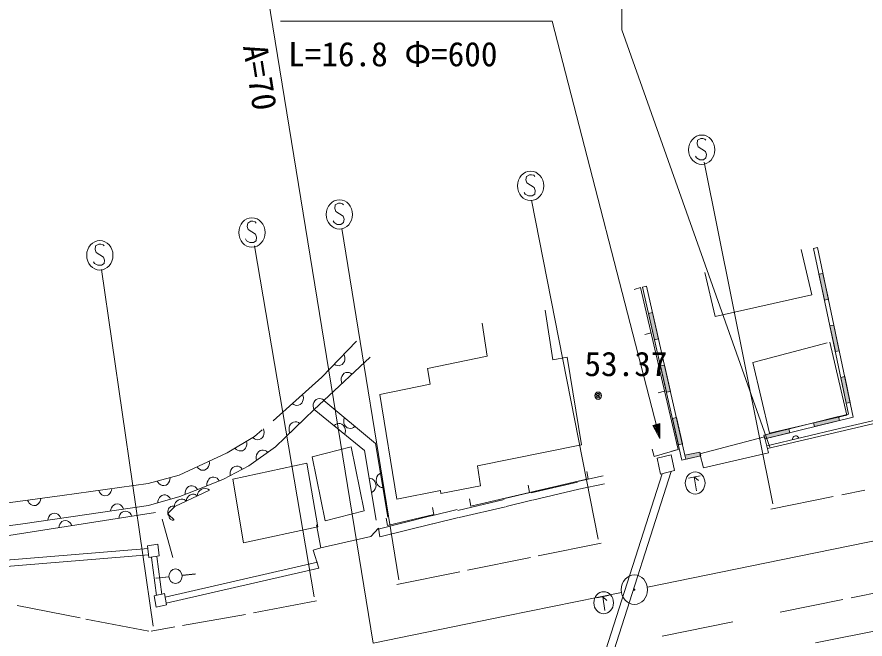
# Model space of a CAD drawing. Units: millimetres, scale not verified. Extents: x 40000 to 680000, y 20000 to 380000.
# Drawn here: x 423622 to 487287, y 266364 to 313063 of the extents above; entities that cross this region are included whole.
import ezdxf
from ezdxf.enums import TextEntityAlignment as Align

# ---------------------------------------------------------------- set-up
doc = ezdxf.new("R2010")
doc.units = ezdxf.units.MM
doc.header["$LTSCALE"] = 1000
doc.linetypes.add('CHAIN', pattern=[18.5, 12, -1.5, 3.5, -1.5])
for name, color, linetype, lineweight in [('M-BGD', 7, 'Continuous', 13), ('M-BGD-EXST', 7, 'Continuous', 13), ('M-BMK', 2, 'CHAIN', 13), ('M-BMK-SRVR', 3, 'Continuous', 13), ('M-STR-HTXT', 7, 'Continuous', 13), ('M-STR-STRC', 7, 'Continuous', 13)]:
    doc.layers.add(name, color=color, linetype=linetype, lineweight=lineweight)
doc.styles.add('ＭＳ ゴシック', font='')
doc.styles.get('ＭＳ ゴシック').set_extended_font_data('MS Gothic')

msp = doc.modelspace()

# ---------------------------------------------------------------- hatches: boundary and pattern name
at = {"layer": 'M-BGD'}
for points in [[(484240, 291812), (483829, 293748), (484123, 293810), (484533, 291874)], [(471487, 288836), (471037, 290809), (471330, 290876), (471779, 288903)], [(485060, 287939), (484650, 289875), (484944, 289938), (485354, 288001)], [(472386, 284891), (471936, 286864), (472229, 286930), (472678, 284957)], [(485881, 284067), (485471, 286003), (485764, 286065), (486174, 284129)], [(473285, 280945), (472835, 282918), (473128, 282985), (473577, 281012)], [(483430, 282602), (485298, 283064), (485370, 282772), (483502, 282311)], [(479694, 281679), (481562, 282140), (481634, 281849), (479766, 281387)], [(474954, 280110), (473834, 279866), (473770, 280159), (474890, 280403)]]:
    msp.add_hatch(color=256, dxfattribs=at).paths.add_polyline_path(points)

# ---------------------------------------------------------------- linework, layer by layer
for p, q in [((482489, 295605), (483298, 292199)), ((483419, 295684), (483713, 295746)), ((486054, 283251), (483419, 295684)), ((486408, 283029), (483713, 295746)), ((475257, 293888), (476043, 290578)), ((470434, 292746), (469957, 292613)), ((473260, 280594), (470434, 292746)), ((470587, 292786), (470880, 292848)), ((473545, 279803), (470588, 292782)), ((473771, 280159), (470880, 292848)), ((476043, 290578), (483298, 292199)), ((463270, 291054), (463859, 287315)), ((458930, 287604), (458539, 290084)), ((471222, 289356), (470745, 289223)), ((446500, 286026), (449113, 288714)), ((484449, 288605), (478866, 287131)), ((485932, 283173), (484653, 288653)), ((450147, 287533), (446652, 284269)), ((448145, 287088), (448206, 287210)), ((448221, 287616), (448170, 287744)), ((448206, 287210), (448238, 287334)), ((448244, 287490), (448221, 287616)), ((448238, 287334), (448244, 287490)), ((454442, 286683), (458930, 287604)), ((463859, 287315), (464921, 287525)), ((464921, 287525), (465991, 280938)), ((478866, 287131), (480114, 281815)), ((447443, 286996), (447553, 286929)), ((447553, 286929), (447663, 286892)), ((447663, 286892), (447802, 286886)), ((447802, 286886), (447915, 286912)), ((447915, 286912), (448029, 286969)), ((448029, 286969), (448145, 287088)), ((454629, 285493), (454442, 286683)), ((442853, 282748), (446500, 286026)), ((447970, 285960), (447957, 285804)), ((448008, 286082), (447970, 285960)), ((448073, 286200), (448008, 286082)), ((448195, 286314), (448073, 286200)), ((448311, 286365), (448195, 286314)), ((448424, 286384), (448311, 286365)), ((448563, 286370), (448424, 286384)), ((448672, 286328), (448563, 286370)), ((448778, 286255), (448672, 286328)), ((447957, 285804), (447975, 285677)), ((447975, 285677), (448021, 285547)), ((450870, 284716), (454629, 285493)), ((445105, 284601), (445061, 284732)), ((445120, 284474), (445105, 284601)), ((452137, 276872), (450870, 284716)), ((472241, 284975), (471764, 284842)), ((444292, 284041), (444397, 283965)), ((444397, 283965), (444505, 283921)), ((444757, 283921), (444874, 283970)), ((444874, 283970), (444998, 284080)), ((444998, 284080), (445065, 284198)), ((445065, 284198), (445105, 284319)), ((445105, 284319), (445120, 284474)), ((445868, 283994), (445855, 283838)), ((445905, 284115), (445868, 283994)), ((445971, 284234), (445905, 284115)), ((446652, 284269), (445943, 283603)), ((446091, 284348), (445971, 284234)), ((446208, 284399), (446091, 284348)), ((446321, 284419), (446208, 284399)), ((446460, 284406), (446321, 284419)), ((446569, 284364), (446460, 284406)), ((446675, 284291), (446569, 284364)), ((446652, 284269), (450541, 281042)), ((445943, 283603), (443031, 280782)), ((444505, 283921), (444643, 283904)), ((444643, 283904), (444757, 283921)), ((445855, 283838), (445873, 283711)), ((445873, 283711), (445919, 283581)), ((449714, 280528), (445943, 283603)), ((485376, 282172), (490893, 283466)), ((490893, 283466), (485376, 282172)), ((444504, 282677), (444391, 282654)), ((444643, 282665), (444504, 282677)), ((448161, 282851), (448150, 282723)), ((448150, 282723), (448171, 282569)), ((448200, 282984), (448161, 282851)), ((479694, 281679), (486054, 283251)), ((479766, 281387), (486408, 283029)), ((480114, 281815), (485932, 283173)), ((485417, 281955), (490941, 283252)), ((441444, 281558), (442023, 282058)), ((442165, 282014), (442124, 282146)), ((444056, 282243), (444046, 282087)), ((444046, 282087), (444066, 281960)), ((444092, 282365), (444056, 282243)), ((444156, 282486), (444092, 282365)), ((444275, 282601), (444156, 282486)), ((444391, 282654), (444275, 282601)), ((444752, 282625), (444643, 282665)), ((444860, 282554), (444752, 282625)), ((447531, 282472), (447430, 282391)), ((447637, 282522), (447531, 282472)), ((447775, 282546), (447637, 282522)), ((447890, 282535), (447775, 282546)), ((448009, 282492), (447890, 282535)), ((448136, 282388), (448009, 282492)), ((448209, 282275), (448136, 282388)), ((448171, 282569), (448215, 282450)), ((448254, 282156), (448209, 282275)), ((448215, 282450), (448286, 282335)), ((448275, 282002), (448254, 282156)), ((448286, 282335), (448413, 282230)), ((448413, 282230), (448532, 282187)), ((448532, 282187), (448646, 282174)), ((448646, 282174), (448784, 282197)), ((448784, 282197), (448891, 282246)), ((448891, 282246), (448993, 282326)), ((471351, 282394), (471882, 282557)), ((471891, 281411), (471351, 282394)), ((471438, 282375), (471817, 282491)), ((471814, 281709), (471438, 282375)), ((471525, 282356), (471752, 282426)), ((471770, 281880), (471525, 282356)), ((471612, 282336), (471687, 282360)), ((471704, 282135), (471612, 282336)), ((471687, 282360), (471704, 282135)), ((471752, 282426), (471770, 281880)), ((471817, 282491), (471814, 281709)), ((471882, 282557), (471891, 281411)), ((479906, 280869), (485376, 282172)), ((439412, 280351), (441444, 281558)), ((441343, 281471), (441446, 281393)), ((441924, 281387), (442049, 281495)), ((442049, 281495), (442118, 281611)), ((442118, 281611), (442160, 281731)), ((442160, 281731), (442178, 281886)), ((442178, 281886), (442165, 282014)), ((444066, 281960), (444114, 281831)), ((448227, 281740), (448265, 281874)), ((448265, 281874), (448275, 282002)), ((474889, 280274), (479741, 281547)), ((479741, 281547), (480031, 280354)), ((479958, 280656), (485418, 281956)), ((481859, 281458), (481840, 281397)), ((481897, 281524), (481859, 281458)), ((481939, 281568), (481897, 281524)), ((481993, 281603), (481939, 281568)), ((482070, 281621), (481993, 281603)), ((482132, 281614), (482070, 281621)), ((482186, 281593), (482132, 281614)), ((482245, 281550), (482186, 281593)), ((482284, 281503), (482245, 281550)), ((482316, 281443), (482284, 281503)), ((440778, 280688), (440837, 280798)), ((440837, 280798), (440878, 280947)), ((440884, 281076), (440863, 281214)), ((440878, 280947), (440884, 281076)), ((443031, 280782), (441037, 279376)), ((441446, 281393), (441553, 281346)), ((441553, 281346), (441692, 281326)), ((441692, 281326), (441806, 281341)), ((441806, 281341), (441924, 281387)), ((445785, 280033), (448703, 280784)), ((448703, 280784), (449676, 276000)), ((450541, 281042), (451470, 275507)), ((465991, 280938), (458193, 279364)), ((473260, 280594), (473134, 281129)), ((473260, 280594), (473134, 281129)), ((481840, 281397), (481833, 281328)), ((435797, 278656), (439412, 280351)), ((439992, 280696), (440082, 280600)), ((440082, 280600), (440181, 280533)), ((440181, 280533), (440314, 280487)), ((440314, 280487), (440429, 280481)), ((440429, 280481), (440552, 280504)), ((440552, 280504), (440692, 280587)), ((440692, 280587), (440778, 280688)), ((441615, 280201), (441584, 280049)), ((441667, 280316), (441615, 280201)), ((441746, 280424), (441667, 280316)), ((441879, 280518), (441746, 280424)), ((442001, 280552), (441879, 280518)), ((442116, 280555), (442001, 280552)), ((442252, 280520), (442116, 280555)), ((442354, 280462), (442252, 280520)), ((442451, 280373), (442354, 280462)), ((450598, 275279), (449714, 280528)), ((471445, 280080), (471319, 280615)), ((471445, 280080), (471319, 280615)), ((471445, 280080), (473260, 280594)), ((471445, 280080), (473260, 280594)), ((472742, 280193), (471692, 279932)), ((472742, 280193), (471692, 279932)), ((472978, 279008), (472742, 280193)), ((472978, 279008), (472742, 280193)), ((473260, 280594), (472783, 280461)), ((474890, 280403), (473771, 280159)), ((475154, 279205), (474889, 280274)), ((480031, 280354), (475154, 279205)), ((438052, 279450), (438068, 279578)), ((438068, 279578), (438059, 279717)), ((439819, 278364), (445389, 279569)), ((441584, 280049), (441587, 279920)), ((441587, 279920), (441616, 279785)), ((445389, 279569), (446205, 274789)), ((446758, 275249), (445785, 280033)), ((471692, 279932), (471928, 278746)), ((471692, 279932), (471928, 278746)), ((474954, 280110), (473545, 279803)), ((437149, 279291), (437231, 279185)), ((437231, 279185), (437324, 279109)), ((437324, 279109), (437453, 279050)), ((437453, 279050), (437567, 279031)), ((437567, 279031), (437691, 279042)), ((437691, 279042), (437837, 279110)), ((437837, 279110), (437931, 279202)), ((437931, 279202), (437999, 279306)), ((437999, 279306), (438052, 279450)), ((441037, 279376), (439129, 278368)), ((439633, 278903), (439622, 278775)), ((439681, 279050), (439633, 278903)), ((439744, 279157), (439681, 279050)), ((439835, 279254), (439744, 279157)), ((439977, 279329), (439835, 279254)), ((440101, 279346), (439977, 279329)), ((440216, 279333), (440101, 279346)), ((440347, 279280), (440216, 279333)), ((440443, 279208), (440347, 279280)), ((440529, 279107), (440443, 279208)), ((458193, 279364), (458429, 277868)), ((466504, 278403), (466404, 278943)), ((472737, 278948), (467080, 261251)), ((471928, 278746), (472978, 279008)), ((471928, 278746), (472978, 279008)), ((433482, 278046), (435797, 278656)), ((434159, 278225), (434225, 278106)), ((435073, 278216), (435108, 278339)), ((435108, 278339), (435120, 278478)), ((439129, 278368), (437568, 277745)), ((437964, 278278), (437904, 278137)), ((438037, 278377), (437964, 278278)), ((438135, 278464), (438037, 278377)), ((438284, 278523), (438135, 278464)), ((438409, 278526), (438284, 278523)), ((438521, 278501), (438409, 278526)), ((438647, 278434), (438521, 278501)), ((438736, 278352), (438647, 278434)), ((438813, 278242), (438736, 278352)), ((439622, 278775), (439637, 278636)), ((440634, 273584), (439819, 278364)), ((450188, 278427), (450065, 278446)), ((450296, 278383), (450188, 278427)), ((450411, 278295), (450296, 278383)), ((450488, 278198), (450411, 278295)), ((450601, 278414), (450584, 278276)), ((450584, 278276), (450613, 278102)), ((450640, 278535), (450601, 278414)), ((450719, 278664), (450640, 278535)), ((450805, 278749), (450719, 278664)), ((450914, 278817), (450805, 278749)), ((457699, 276349), (466504, 278403)), ((467633, 278611), (465695, 278200)), ((472054, 278777), (466535, 261514)), ((474026, 278446), (474900, 278619)), ((474463, 278533), (474628, 277489)), ((474463, 278533), (474777, 278258)), ((427021, 277134), (433482, 278046)), ((430717, 277522), (430741, 277659)), ((434225, 278106), (434305, 278014)), ((434305, 278014), (434424, 277931)), ((434424, 277931), (434533, 277892)), ((434533, 277892), (434658, 277880)), ((434658, 277880), (434811, 277920)), ((434811, 277920), (434918, 277993)), ((434918, 277993), (435000, 278083)), ((435000, 278083), (435073, 278216)), ((437568, 277745), (435861, 277057)), ((436329, 277621), (436270, 277480)), ((436402, 277721), (436329, 277621)), ((436500, 277807), (436402, 277721)), ((436649, 277867), (436500, 277807)), ((436773, 277871), (436649, 277867)), ((436886, 277846), (436773, 277871)), ((437012, 277779), (436886, 277846)), ((437102, 277698), (437012, 277779)), ((437179, 277588), (437102, 277698)), ((437448, 277596), (437346, 277525)), ((437557, 277647), (437448, 277596)), ((437674, 277678), (437557, 277647)), ((437806, 277668), (437674, 277678)), ((437902, 277641), (437806, 277668)), ((437904, 278137), (437882, 278011)), ((437882, 278011), (437884, 277871)), ((437979, 277605), (437902, 277641)), ((438072, 277529), (437979, 277605)), ((450442, 277515), (450521, 277643)), ((450549, 278076), (450488, 278198)), ((450521, 277643), (450561, 277764)), ((450578, 277903), (450549, 278076)), ((450561, 277764), (450578, 277903)), ((450613, 278102), (450673, 277980)), ((450673, 277980), (450750, 277884)), ((450750, 277884), (450865, 277796)), ((450865, 277796), (450973, 277751)), ((450973, 277751), (451096, 277732)), ((458429, 277868), (455454, 277281)), ((462101, 277376), (462001, 277917)), ((465696, 278144), (462217, 277338)), ((465796, 277603), (462317, 276797)), ((467734, 278014), (465796, 277603)), ((418592, 275995), (427021, 277134)), ((429762, 277521), (429816, 277395)), ((429816, 277395), (429887, 277294)), ((429887, 277294), (429997, 277198)), ((429997, 277198), (430103, 277146)), ((430103, 277146), (430225, 277119)), ((430225, 277119), (430382, 277141)), ((430382, 277141), (430494, 277201)), ((430494, 277201), (430585, 277281)), ((430585, 277281), (430670, 277404)), ((430670, 277404), (430717, 277522)), ((435861, 277057), (433494, 276381)), ((434313, 276980), (434242, 276845)), ((434394, 277071), (434313, 276980)), ((434499, 277147), (434394, 277071)), ((434652, 277190), (434499, 277147)), ((434776, 277180), (434652, 277190)), ((434886, 277144), (434776, 277180)), ((435006, 277064), (434886, 277144)), ((435088, 276973), (435006, 277064)), ((435156, 276856), (435088, 276973)), ((438072, 277529), (435477, 276316)), ((436270, 277480), (436248, 277354)), ((436248, 277354), (436250, 277214)), ((436431, 276999), (436386, 276913)), ((436509, 277099), (436431, 276999)), ((436600, 277164), (436509, 277099)), ((436698, 277210), (436600, 277164)), ((436804, 277237), (436698, 277210)), ((436922, 277228), (436804, 277237)), ((437009, 277204), (436922, 277228)), ((437078, 277172), (437009, 277204)), ((437162, 277103), (437078, 277172)), ((437178, 277231), (437162, 277103)), ((437210, 277317), (437178, 277231)), ((437260, 277412), (437210, 277317)), ((437346, 277525), (437260, 277412)), ((450247, 277361), (450356, 277429)), ((450356, 277429), (450442, 277515)), ((455416, 277519), (452137, 276872)), ((455454, 277281), (455416, 277519)), ((462150, 277375), (460235, 276913)), ((433494, 276381), (424069, 275009)), ((424424, 276783), (424477, 276657)), ((424477, 276657), (424548, 276555)), ((424548, 276555), (424658, 276459)), ((424658, 276459), (424763, 276406)), ((424763, 276406), (424885, 276378)), ((424885, 276378), (425042, 276400)), ((425042, 276400), (425154, 276459)), ((425154, 276459), (425245, 276538)), ((425245, 276538), (425331, 276661)), ((425331, 276661), (425378, 276779)), ((425378, 276779), (425403, 276916)), ((430804, 276346), (430719, 276222)), ((430894, 276426), (430804, 276346)), ((431006, 276487), (430894, 276426)), ((431163, 276510), (431006, 276487)), ((431285, 276483), (431163, 276510)), ((431391, 276431), (431285, 276483)), ((431501, 276336), (431391, 276431)), ((431573, 276235), (431501, 276336)), ((434209, 276722), (434200, 276583)), ((434242, 276845), (434209, 276722)), ((435477, 276316), (434971, 275819)), ((435183, 276315), (435112, 276266)), ((435273, 276342), (435183, 276315)), ((435342, 276347), (435273, 276342)), ((435400, 276343), (435342, 276347)), ((435477, 276316), (435400, 276343)), ((435449, 276422), (435432, 276295)), ((435480, 276509), (435449, 276422)), ((435530, 276604), (435480, 276509)), ((435617, 276716), (435530, 276604)), ((435718, 276788), (435617, 276716)), ((435828, 276839), (435718, 276788)), ((435945, 276869), (435828, 276839)), ((436077, 276859), (435945, 276869)), ((436172, 276832), (436077, 276859)), ((436250, 276797), (436172, 276832)), ((436342, 276720), (436250, 276797)), ((436357, 276835), (436342, 276720)), ((436386, 276913), (436357, 276835)), ((460194, 276839), (456727, 276019)), ((457699, 276349), (457598, 276890)), ((462264, 276781), (460349, 276319)), ((434016, 275852), (420481, 273740)), ((426181, 275740), (426091, 275660)), ((426293, 275801), (426181, 275740)), ((426450, 275824), (426293, 275801)), ((426572, 275797), (426450, 275824)), ((426678, 275746), (426572, 275797)), ((426788, 275650), (426678, 275746)), ((430673, 276104), (430649, 275967)), ((430719, 276222), (430673, 276104)), ((431339, 275680), (431294, 275561)), ((431423, 275804), (431339, 275680)), ((431513, 275885), (431423, 275804)), ((431625, 275947), (431513, 275885)), ((431627, 276110), (431573, 276235)), ((431781, 275972), (431625, 275947)), ((431904, 275946), (431781, 275972)), ((432010, 275896), (431904, 275946)), ((432121, 275802), (432010, 275896)), ((432193, 275701), (432121, 275802)), ((432249, 275576), (432193, 275701)), ((434947, 275960), (434943, 275895)), ((434943, 275895), (434958, 275806)), ((434961, 276036), (434947, 275960)), ((434955, 275778), (434952, 275757)), ((434952, 275757), (434954, 275727)), ((434954, 275727), (434962, 275702)), ((434959, 275797), (434955, 275778)), ((434971, 275819), (434959, 275797)), ((434996, 276132), (434961, 276036)), ((434962, 275702), (434974, 275679)), ((434971, 275819), (435046, 275670)), ((434974, 275679), (434989, 275658)), ((435050, 276205), (434996, 276132)), ((435046, 275670), (435037, 275606)), ((435046, 275670), (435402, 275328)), ((435112, 276266), (435050, 276205)), ((449676, 276000), (446758, 275249)), ((451450, 274887), (454927, 275702)), ((456662, 276084), (454736, 275617)), ((454927, 275702), (454826, 276243)), ((460296, 276298), (456829, 275479)), ((425960, 275418), (425936, 275281)), ((426006, 275536), (425960, 275418)), ((426091, 275660), (426006, 275536)), ((426860, 275549), (426788, 275650)), ((426912, 275100), (426828, 274976)), ((426914, 275424), (426860, 275549)), ((427001, 275181), (426912, 275100)), ((427113, 275243), (427001, 275181)), ((427269, 275268), (427113, 275243)), ((427392, 275242), (427269, 275268)), ((427498, 275192), (427392, 275242)), ((427609, 275098), (427498, 275192)), ((427682, 274998), (427609, 275098)), ((431294, 275561), (431272, 275424)), ((434532, 275358), (435314, 272495)), ((434989, 275658), (435011, 275641)), ((435011, 275641), (435029, 275633)), ((435029, 275633), (435045, 275628)), ((435037, 275606), (435040, 275560)), ((435040, 275560), (435050, 275506)), ((435045, 275628), (435068, 275627)), ((435050, 275506), (435076, 275438)), ((435076, 275438), (435115, 275386)), ((435115, 275386), (435159, 275343)), ((435159, 275343), (435211, 275308)), ((435211, 275308), (435275, 275290)), ((435275, 275290), (435324, 275286)), ((435324, 275286), (435366, 275290)), ((435366, 275290), (435420, 275310)), ((454693, 275607), (450745, 274623)), ((451450, 274887), (451348, 275428)), ((456777, 275490), (454851, 275024)), ((424069, 275009), (419801, 274474)), ((426783, 274857), (426760, 274720)), ((426828, 274976), (426783, 274857)), ((427737, 274872), (427682, 274998)), ((446205, 274789), (440634, 273584)), ((446424, 273214), (446108, 274944)), ((450765, 274687), (450188, 274056)), ((450863, 274031), (450765, 274687)), ((454811, 275014), (450863, 274031)), ((450188, 274056), (446424, 273214)), ((433460, 273158), (401939, 270568)), ((434191, 273495), (433410, 273369)), ((433410, 273369), (433523, 272492)), ((434304, 272618), (434191, 273495)), ((446424, 273214), (445848, 273044)), ((433490, 272696), (401963, 270105)), ((433523, 272492), (434304, 272618)), ((434087, 269634), (433713, 272497)), ((434497, 269702), (434123, 272564)), ((445848, 273044), (446271, 271675)), ((446187, 272129), (434745, 269502)), ((483572, 266072), (513149, 272091)), ((446271, 271675), (434829, 269047)), ((436017, 271136), (436999, 271246)), ((436040, 271156), (437023, 271255)), ((435035, 271034), (434052, 270939)), ((435059, 271046), (434078, 270926)), ((434687, 269789), (433915, 269618)), ((433915, 269618), (434068, 268752)), ((434840, 268922), (434687, 269789)), ((467157, 269455), (468032, 269628)), ((467594, 269541), (467759, 268497)), ((467594, 269541), (467908, 269267)), ((434068, 268752), (434840, 268922))]:
    msp.add_line(p, q, dxfattribs=at)
for points in [[(484240, 291812), (483829, 293748), (484123, 293810), (484533, 291874)], [(471487, 288836), (471037, 290809), (471330, 290876), (471779, 288903)], [(485060, 287939), (484650, 289875), (484944, 289938), (485354, 288001)], [(472386, 284891), (471936, 286864), (472229, 286930), (472678, 284957)], [(485881, 284067), (485471, 286003), (485764, 286065), (486174, 284129)], [(473285, 280945), (472835, 282918), (473128, 282985), (473577, 281012)], [(483430, 282602), (485298, 283064), (485370, 282772), (483502, 282311)], [(479694, 281679), (481562, 282140), (481634, 281849), (479766, 281387)], [(474954, 280110), (473834, 279866), (473770, 280159), (474890, 280403)]]:
    msp.add_lwpolyline(points, close=True, dxfattribs=at)
for centre, major_axis in [((467248, 284633), (0, -276)), ((467248, 284633), (0, -166)), ((467248, 284633), (0, -55.2)), ((474535, 278076), (0, -828)), ((435527, 271081), (0, -552)), ((467666, 269085), (0, -828))]:
    msp.add_ellipse(centre, major_axis=major_axis, ratio=0.893369, dxfattribs=at)
at = {"layer": 'M-BGD-EXST'}
for p, q in [((474715, 303803), (474675, 303538)), ((474952, 303935), (474715, 303803)), ((475109, 303935), (474952, 303935)), ((475267, 303891), (475109, 303935)), ((475346, 303803), (475267, 303891)), ((474675, 303538), (474754, 303317)), ((474754, 303317), (475307, 302963)), ((474636, 302477), (474557, 302610)), ((474873, 302345), (474636, 302477)), ((475346, 302477), (475149, 302345)), ((475307, 302963), (475386, 302742)), ((475386, 302742), (475346, 302477)), ((475149, 302345), (474873, 302345)), ((480367, 276510), (475222, 302168)), ((462099, 301222), (461862, 301090)), ((462257, 301222), (462099, 301222)), ((462415, 301178), (462257, 301222)), ((462494, 301090), (462415, 301178)), ((461862, 301090), (461823, 300825)), ((461823, 300825), (461902, 300604)), ((461902, 300604), (462454, 300251)), ((461783, 299765), (461704, 299897)), ((462454, 300251), (462533, 300030)), ((462533, 300030), (462494, 299765)), ((462020, 299632), (461783, 299765)), ((462296, 299632), (462020, 299632)), ((467241, 273864), (462242, 299312)), ((462494, 299765), (462296, 299632)), ((447513, 298948), (447473, 298683)), ((447473, 298683), (447552, 298462)), ((447750, 299081), (447513, 298948)), ((447907, 299081), (447750, 299081)), ((448065, 299037), (447907, 299081)), ((448144, 298948), (448065, 299037)), ((447552, 298462), (448105, 298109)), ((448105, 298109), (448184, 297888)), ((440944, 297592), (440904, 297327)), ((440904, 297327), (440983, 297106)), ((441181, 297724), (440944, 297592)), ((441339, 297724), (441181, 297724)), ((441496, 297680), (441339, 297724)), ((441575, 297592), (441496, 297680)), ((447434, 297623), (447355, 297756)), ((447671, 297491), (447434, 297623)), ((447947, 297491), (447671, 297491)), ((448144, 297623), (447947, 297491)), ((448184, 297888), (448144, 297623)), ((440983, 297106), (441536, 296753)), ((441536, 296753), (441615, 296532)), ((452292, 270815), (448020, 297171)), ((440865, 296267), (440786, 296399)), ((441102, 296134), (440865, 296267)), ((441378, 296134), (441102, 296134)), ((441575, 296267), (441378, 296134)), ((441615, 296532), (441575, 296267)), ((429528, 295879), (429489, 295614)), ((429489, 295614), (429568, 295393)), ((429765, 296011), (429528, 295879)), ((429923, 296011), (429765, 296011)), ((430081, 295967), (429923, 296011)), ((430159, 295879), (430081, 295967)), ((445926, 269528), (441451, 295886)), ((429568, 295393), (430120, 295039)), ((430120, 295039), (430199, 294818)), ((430199, 294818), (430159, 294553)), ((429449, 294553), (429370, 294686)), ((429686, 294421), (429449, 294553)), ((429962, 294421), (429686, 294421)), ((430159, 294553), (429962, 294421)), ((433849, 267337), (429971, 294101))]:
    msp.add_line(p, q, dxfattribs=at)
for centre in [(475030, 303096), (462178, 300383), (447828, 298241), (441260, 296885), (429844, 295172)]:
    msp.add_ellipse(centre, major_axis=(0, -1104), ratio=0.893369, dxfattribs=at)
at = {"layer": 'M-BMK'}
for p, q in [((479776, 272067), (499187, 276026)), ((470944, 270266), (479776, 272067)), ((460365, 268108), (469003, 269870)), ((450354, 266067), (460365, 268108))]:
    msp.add_line(p, q, dxfattribs=at)
at = {"layer": 'M-BMK-SRVR'}
for major_axis in [(0, -1104), (0, -44.2)]:
    msp.add_ellipse((469973, 270068), major_axis=major_axis, ratio=0.893369, dxfattribs=at)
at = {"layer": 'M-STR-HTXT'}
for p, q in [((450354, 266067), (442397, 314954)), ((463802, 312751), (443397, 312751)), ((471891, 281411), (463802, 312751))]:
    msp.add_line(p, q, dxfattribs=at)
at = {"layer": 'M-STR-STRC'}
for p, q in [((469025, 314303), (469025, 312094)), ((480146, 280771), (469025, 312094)), ((484902, 277058), (480204, 276125)), ((487266, 277530), (485545, 277198)), ((467486, 273562), (462758, 272606)), ((462166, 272476), (457448, 271523)), ((456866, 271401), (452144, 270450)), ((486255, 269461), (490964, 270427)), ((480917, 268378), (485618, 269336)), ((423636, 268871), (428362, 267944)), ((446119, 269221), (441388, 268324)), ((440789, 268201), (436047, 267385)), ((433520, 266949), (428793, 267861)), ((472051, 266574), (477362, 267663)), ((435462, 267271), (433691, 266967))]:
    msp.add_line(p, q, dxfattribs=at)

# ---------------------------------------------------------------- texts
at = {"layer": 'M-BGD', "style": 'ＭＳ ゴシック'}
msp.add_text('53.37', height=1833, dxfattribs=at).set_placement((466222, 285553), align=Align.BOTTOM_LEFT)
at = {"layer": 'M-STR-HTXT', "style": 'ＭＳ ゴシック'}
msp.add_text('A=70', height=1833, rotation=278.952, dxfattribs=at).set_placement((440041, 310773), align=Align.BOTTOM_LEFT)
msp.add_text('L=16.8 Φ=600', height=1833, dxfattribs=at).set_placement((443978, 308808), align=Align.BOTTOM_LEFT)

doc.saveas('drawing.dxf')
